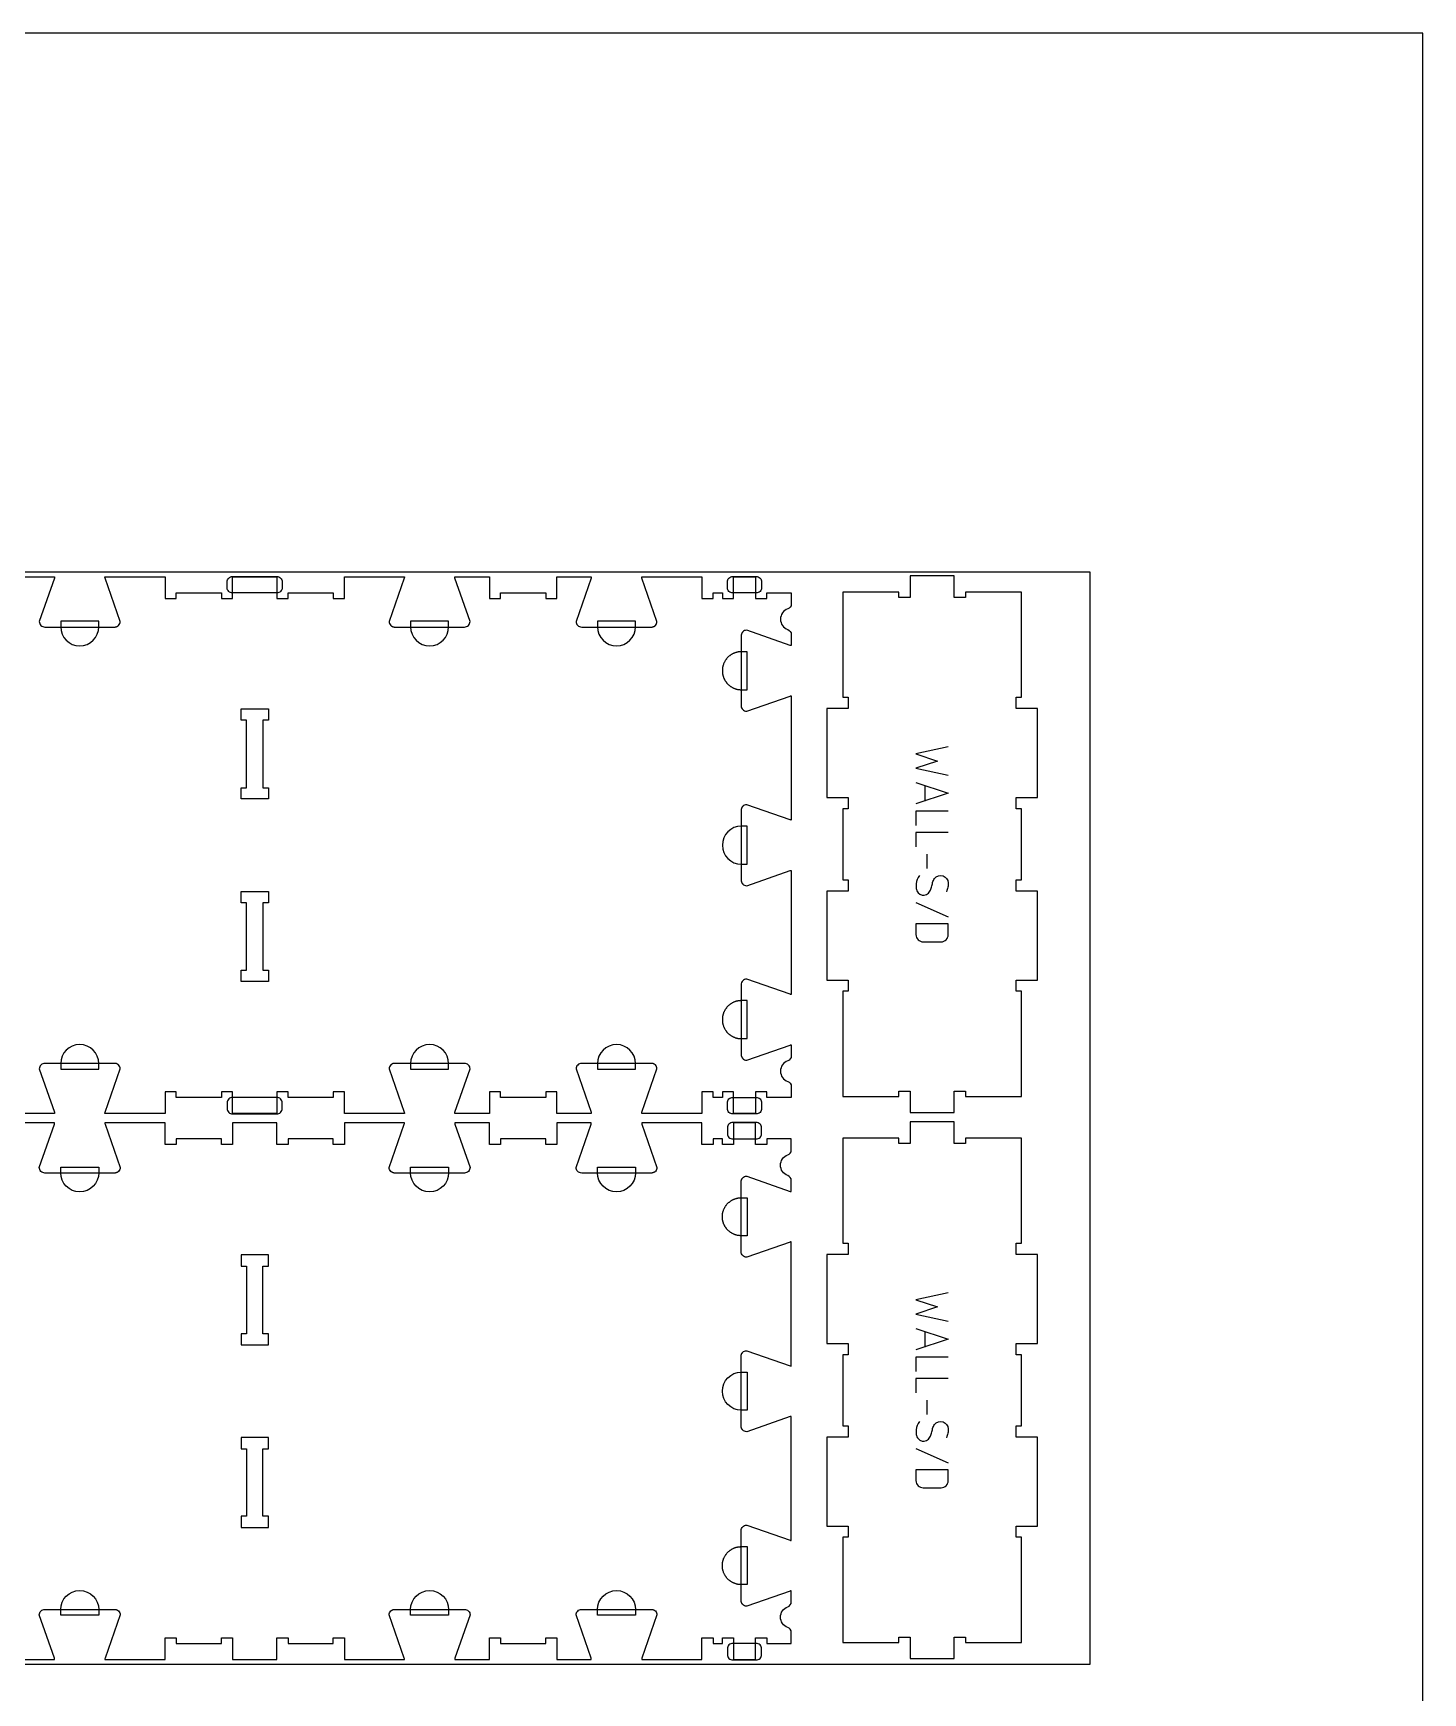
# Model space of a CAD drawing. Extents: x 0 to 4485, y 0 to 8771.
# Drawn here: x 1630 to 3183, y 3739 to 5593 of the extents above; entities that cross this region are included whole.
import ezdxf

# ---------------------------------------------------------------- set-up
doc = ezdxf.new("R2010")
doc.units = 0
for name, color, linetype in [('0_SHEET_SPRUCEPLY_2440X122', 1, 'CONTINUOUS'), ('1_ANYTOOL_1MMDEEP_LABELS_S', 2, 'CONTINUOUS'), ('3_ANYTOOL_CUTTHROUGH_INSID', 4, 'CONTINUOUS'), ('4_ANYTOOL_CUTTHROUGH_OUTSI', 5, 'CONTINUOUS'), ('5_ANYTOOL_HALF_MILL_9MM_IN', 3, 'CONTINUOUS'), ('DONOTCUT', 7, 'CONTINUOUS')]:
    doc.layers.add(name, color=color, linetype=linetype)

msp = doc.modelspace()

# ---------------------------------------------------------------- linework, layer by layer
at = {"layer": '0_SHEET_SPRUCEPLY_2440X122'}
msp.add_lwpolyline([(371.7, 4991.2), (371.7, 3771.2), (2811.7, 3771.2), (2811.7, 4991.2)], close=True, dxfattribs=at)
at = {"layer": '1_ANYTOOL_1MMDEEP_LABELS_S', "color": 2}
for points in [[(2652.9, 4796.3), (2616.9, 4788.3), (2640.9, 4780.3), (2616.9, 4772.3), (2652.9, 4764.3)], [(2616.9, 4756.3), (2652.9, 4744.3), (2616.9, 4732.3)], [(2626.9, 4752.9), (2626.9, 4735.6)], [(2652.9, 4724.3), (2616.9, 4724.3), (2616.9, 4708.3)], [(2652.9, 4700.3), (2616.9, 4700.3), (2616.9, 4684.3)], [(2628.9, 4676.3), (2628.9, 4660.3)], [(2616.9, 4622.3), (2652.9, 4606.3)], [(2652.9, 4186.3), (2616.9, 4178.3), (2640.9, 4170.3), (2616.9, 4162.3), (2652.9, 4154.3)], [(2616.9, 4146.3), (2652.9, 4134.3), (2616.9, 4122.3)], [(2626.9, 4142.9), (2626.9, 4125.6)], [(2652.9, 4114.3), (2616.9, 4114.3), (2616.9, 4098.3)], [(2652.9, 4090.3), (2616.9, 4090.3), (2616.9, 4074.3)], [(2628.9, 4066.3), (2628.9, 4050.3)], [(2616.9, 4012.3), (2652.9, 3996.3)]]:
    msp.add_lwpolyline(points, dxfattribs=at)
for points in [[(2620.9, 4652.3, 0.136555), (2617.1, 4643, 0.071716), (2617.2, 4637.9, 0.133522), (2619.3, 4633.2, 0.344001), (2628.7, 4631.2, 0.153745), (2632.4, 4634.7, 0.071568), (2634.2, 4639.4, -0.00912), (2635.5, 4644.5, -0.090615), (2637.7, 4649.1, -0.340346), (2647.1, 4651.9, -0.284273), (2652.9, 4644.2, -0.092596), (2652.5, 4639.2, -0.017533), (2650.9, 4634.3)], [(2620.9, 4042.3, 0.136555), (2617.1, 4033, 0.071716), (2617.2, 4027.9, 0.133522), (2619.3, 4023.2, 0.344001), (2628.7, 4021.2, 0.153745), (2632.4, 4024.7, 0.071568), (2634.2, 4029.4, -0.00912), (2635.5, 4034.5, -0.090615), (2637.7, 4039.1, -0.340346), (2647.1, 4041.9, -0.284273), (2652.9, 4034.2, -0.092596), (2652.5, 4029.2, -0.017533), (2650.9, 4024.3)]]:
    msp.add_lwpolyline(points, format="xyb", dxfattribs=at)
for points in [[(2652.9, 4586.3), (2652.9, 4598.3), (2616.9, 4598.3), (2616.9, 4586.3, 0.414214), (2624.9, 4578.3), (2644.9, 4578.3, 0.414214)], [(2652.9, 3976.3), (2652.9, 3988.3), (2616.9, 3988.3), (2616.9, 3976.3, 0.414214), (2624.9, 3968.3), (2644.9, 3968.3, 0.414214)]]:
    msp.add_lwpolyline(points, format="xyb", close=True, dxfattribs=at)
at = {"layer": '3_ANYTOOL_CUTTHROUGH_INSID'}
for points in [[(1862.7, 4838.5), (1893, 4838.5), (1893, 4826), (1887, 4826), (1887, 4750.5), (1893, 4750.5), (1893, 4738), (1862.5, 4738), (1862.5, 4750.5), (1868.5, 4750.5), (1868.5, 4826), (1862.5, 4826), (1862.5, 4838.5)], [(1892.7, 4534), (1862.5, 4534), (1862.5, 4546.5), (1868.5, 4546.5), (1868.5, 4622), (1862.5, 4622), (1862.5, 4634.5), (1893, 4634.5), (1893, 4622), (1887, 4622), (1887, 4546.5), (1893, 4546.5), (1893, 4534)], [(1892.7, 4228.5), (1862.5, 4228.5), (1862.5, 4216), (1868.5, 4216), (1868.5, 4140.5), (1862.5, 4140.5), (1862.5, 4128), (1893, 4128), (1893, 4140.5), (1887, 4140.5), (1887, 4216), (1893, 4216), (1893, 4228.5)], [(1862.7, 3924), (1893, 3924), (1893, 3936.5), (1887, 3936.5), (1887, 4012), (1893, 4012), (1893, 4024.5), (1862.5, 4024.5), (1862.5, 4012), (1868.5, 4012), (1868.5, 3936.5), (1862.5, 3936.5), (1862.5, 3924)]]:
    msp.add_lwpolyline(points, close=True, dxfattribs=at)
at = {"layer": '4_ANYTOOL_CUTTHROUGH_OUTSI'}
for points in [[(1615.5, 4986), (1654, 4986), (1654, 4986, -0.061485), (1653.8, 4984.6), (1636.9, 4936.3), (1636.9, 4936.2), (1636.9, 4936.2, 0.414214), (1643.2, 4930), (1721.2, 4930), (1721.3, 4930), (1721.5, 4930), (1721.6, 4930), (1721.8, 4930), (1721.9, 4930), (1722.1, 4930.1), (1722.2, 4930.1), (1722.4, 4930.1), (1722.5, 4930.1), (1722.7, 4930.2), (1722.8, 4930.2), (1723, 4930.3), (1723.1, 4930.3), (1723.3, 4930.4), (1723.4, 4930.4), (1723.5, 4930.5), (1723.7, 4930.5), (1723.8, 4930.6), (1724, 4930.7), (1724.1, 4930.7), (1724.2, 4930.8), (1724.4, 4930.9), (1724.5, 4931), (1724.6, 4931), (1724.8, 4931.1), (1724.9, 4931.2), (1725, 4931.3), (1725.1, 4931.4), (1725.2, 4931.5), (1725.4, 4931.6), (1725.5, 4931.7), (1725.6, 4931.8, 0.198912), (1727.4, 4936.2), (1727.4, 4936.3), (1727.4, 4936.3), (1710.5, 4984.6), (1710.5, 4984.6, -0.061485), (1710.3, 4986), (1727.7, 4986), (1777.5, 4986), (1777.5, 4962), (1790, 4962), (1790, 4968), (1840.5, 4968), (1840.5, 4962), (1853, 4962), (1853, 4986), (1902.5, 4986), (1902.5, 4962), (1915, 4962), (1915, 4968), (1965.5, 4968), (1965.5, 4962), (1978, 4962), (1978, 4986), (2045.1, 4986), (2045.1, 4986, -0.061485), (2044.9, 4984.6), (2028, 4936.3), (2028, 4936.3), (2028, 4936.2), (2028, 4936.2, 0.198912), (2029.8, 4931.8), (2029.9, 4931.7), (2030, 4931.6), (2030.2, 4931.5), (2030.3, 4931.4), (2030.4, 4931.3), (2030.5, 4931.2), (2030.6, 4931.1), (2030.8, 4931), (2030.9, 4931), (2031, 4930.9), (2031.2, 4930.8), (2031.3, 4930.7), (2031.4, 4930.7), (2031.6, 4930.6), (2031.7, 4930.5), (2031.9, 4930.5), (2032, 4930.4), (2032.1, 4930.4), (2032.3, 4930.3), (2032.4, 4930.3), (2032.6, 4930.2), (2032.7, 4930.2), (2032.9, 4930.1), (2033, 4930.1), (2033.2, 4930.1), (2033.3, 4930.1), (2033.5, 4930), (2033.6, 4930), (2033.8, 4930), (2033.9, 4930), (2034.1, 4930), (2034.2, 4930), (2112.2, 4930, 0.414214), (2118.5, 4936.2), (2118.5, 4936.3), (2101.6, 4984.6), (2101.6, 4984.6, -0.061485), (2101.4, 4986), (2140, 4986), (2140, 4962), (2152.5, 4962), (2152.5, 4968), (2203, 4968), (2203, 4962), (2215.5, 4962), (2215.5, 4986), (2254, 4986), (2254, 4986, -0.061485), (2253.8, 4984.6), (2236.9, 4936.3), (2236.9, 4936.2), (2236.9, 4936.2, 0.414214), (2243.2, 4930), (2321.2, 4930), (2321.3, 4930), (2321.5, 4930), (2321.6, 4930), (2321.8, 4930), (2321.9, 4930), (2322.1, 4930.1), (2322.2, 4930.1), (2322.4, 4930.1), (2322.5, 4930.1), (2322.7, 4930.2), (2322.8, 4930.2), (2323, 4930.3), (2323.1, 4930.3), (2323.3, 4930.4), (2323.4, 4930.4), (2323.5, 4930.5), (2323.7, 4930.5), (2323.8, 4930.6), (2324, 4930.7), (2324.1, 4930.7), (2324.2, 4930.8), (2324.4, 4930.9), (2324.5, 4931), (2324.6, 4931), (2324.8, 4931.1), (2324.9, 4931.2), (2325, 4931.3), (2325.1, 4931.4), (2325.2, 4931.5), (2325.4, 4931.6), (2325.5, 4931.7), (2325.6, 4931.8, 0.198912), (2327.4, 4936.2), (2327.4, 4936.3), (2327.4, 4936.3), (2310.5, 4984.6), (2310.5, 4984.6, -0.061485), (2310.3, 4986), (2327.7, 4986), (2377.5, 4986), (2377.5, 4962), (2390, 4962), (2390, 4968), (2400.5, 4968), (2400.5, 4962), (2413, 4962), (2413, 4986), (2437.5, 4986), (2437.5, 4962), (2450, 4962), (2450, 4968), (2477.5, 4968), (2477.5, 4955.6), (2477.5, 4955.6, -0.317837), (2473.6, 4950.2, 0.707107), (2473.6, 4927.1, -0.317837), (2477.5, 4921.6), (2477.5, 4909.2, -0.061485), (2476.1, 4909.5), (2427.8, 4926.4), (2427.7, 4926.4), (2427.7, 4926.4), (2427.7, 4926.4, 0.198912), (2423.3, 4924.6), (2423.2, 4924.5), (2423.1, 4924.3), (2423, 4924.2), (2422.9, 4924.1), (2422.8, 4924), (2422.7, 4923.9), (2422.6, 4923.7), (2422.5, 4923.6), (2422.4, 4923.5), (2422.3, 4923.4), (2422.3, 4923.2), (2422.2, 4923.1), (2422.1, 4923), (2422.1, 4922.8), (2422, 4922.7), (2421.9, 4922.5), (2421.9, 4922.4), (2421.8, 4922.2), (2421.8, 4922.1), (2421.7, 4921.9), (2421.7, 4921.8), (2421.6, 4921.6), (2421.6, 4921.5), (2421.6, 4921.3), (2421.5, 4921.2), (2421.5, 4921), (2421.5, 4920.9), (2421.5, 4920.7), (2421.5, 4920.6), (2421.5, 4920.4), (2421.5, 4920.3), (2421.5, 4920.1), (2421.5, 4842.1, 0.414214), (2427.7, 4835.9), (2427.7, 4835.9), (2427.8, 4835.9), (2476.1, 4852.8), (2476.1, 4852.8, -0.061485), (2477.5, 4853), (2477.5, 4714.3, -0.061485), (2476.1, 4714.6), (2427.8, 4731.5), (2427.7, 4731.5), (2427.7, 4731.5), (2427.7, 4731.5, 0.198912), (2423.3, 4729.7), (2423.2, 4729.6), (2423.1, 4729.4), (2423, 4729.3), (2422.9, 4729.2), (2422.8, 4729.1), (2422.7, 4729), (2422.6, 4728.8), (2422.5, 4728.7), (2422.4, 4728.6), (2422.3, 4728.5), (2422.3, 4728.3), (2422.2, 4728.2), (2422.1, 4728.1), (2422.1, 4727.9), (2422, 4727.8), (2421.9, 4727.6), (2421.9, 4727.5), (2421.8, 4727.3), (2421.8, 4727.2), (2421.7, 4727), (2421.7, 4726.9), (2421.6, 4726.7), (2421.6, 4726.6), (2421.6, 4726.4), (2421.5, 4726.3), (2421.5, 4726.1), (2421.5, 4726), (2421.5, 4725.8), (2421.5, 4725.7), (2421.5, 4725.5), (2421.5, 4725.4), (2421.5, 4725.2), (2421.5, 4647.2), (2421.5, 4647.1), (2421.5, 4646.9), (2421.5, 4646.8), (2421.5, 4646.6), (2421.5, 4646.5), (2421.5, 4646.3), (2421.5, 4646.2), (2421.6, 4646), (2421.6, 4645.9), (2421.6, 4645.7), (2421.7, 4645.6), (2421.7, 4645.4), (2421.8, 4645.3), (2421.8, 4645.1), (2421.9, 4645), (2421.9, 4644.8), (2422, 4644.7), (2422.1, 4644.6), (2422.1, 4644.4), (2422.2, 4644.3), (2422.3, 4644.2), (2422.3, 4644), (2422.4, 4643.9), (2422.5, 4643.8), (2422.6, 4643.6), (2422.7, 4643.5), (2422.8, 4643.4), (2422.9, 4643.3), (2423, 4643.2), (2423.1, 4643), (2423.2, 4642.9), (2423.3, 4642.8, 0.198912), (2427.7, 4641), (2427.7, 4641), (2476.1, 4657.9), (2476.1, 4657.9, -0.061485), (2477.5, 4658.1), (2477.5, 4519.4, -0.061485), (2476.1, 4519.7), (2427.8, 4536.6), (2427.7, 4536.6), (2427.7, 4536.6), (2427.7, 4536.6, 0.414214), (2421.5, 4530.3), (2421.5, 4452.3), (2421.5, 4452.2), (2421.5, 4452), (2421.5, 4451.9), (2421.5, 4451.7), (2421.5, 4451.6), (2421.5, 4451.4), (2421.5, 4451.3), (2421.6, 4451.1), (2421.6, 4451), (2421.6, 4450.8), (2421.7, 4450.7), (2421.7, 4450.5), (2421.8, 4450.4), (2421.8, 4450.2), (2421.9, 4450.1), (2421.9, 4449.9), (2422, 4449.8), (2422.1, 4449.7), (2422.1, 4449.5), (2422.2, 4449.4), (2422.3, 4449.3), (2422.3, 4449.1), (2422.4, 4449), (2422.5, 4448.9), (2422.6, 4448.7), (2422.7, 4448.6), (2422.8, 4448.5), (2422.9, 4448.4), (2423, 4448.3), (2423.1, 4448.1), (2423.2, 4448), (2423.3, 4447.9, 0.198912), (2427.7, 4446.1), (2427.7, 4446.1), (2427.8, 4446.1), (2476.1, 4463), (2476.1, 4463, -0.061485), (2477.5, 4463.2), (2477.5, 4450.8, -0.317837), (2473.6, 4445.4, 0.707107), (2473.6, 4422.3, -0.317837), (2477.5, 4416.9), (2477.5, 4404.5), (2450, 4404.5), (2450, 4410.5), (2437.5, 4410.5), (2437.5, 4386.5), (2413, 4386.5), (2413, 4410.5), (2400.5, 4410.5), (2400.5, 4404.5), (2390, 4404.5), (2390, 4410.5), (2377.5, 4410.5), (2377.5, 4386.5), (2310.3, 4386.5), (2310.3, 4386.5, -0.061485), (2310.5, 4387.9), (2327.4, 4436.2), (2327.4, 4436.2), (2327.4, 4436.2), (2327.4, 4436.2, 0.198912), (2325.6, 4440.7), (2325.5, 4440.8), (2325.4, 4440.9), (2325.2, 4441), (2325.1, 4441.1), (2325, 4441.2), (2324.9, 4441.3), (2324.8, 4441.3), (2324.6, 4441.4), (2324.5, 4441.5), (2324.4, 4441.6), (2324.2, 4441.7), (2324.1, 4441.7), (2324, 4441.8), (2323.8, 4441.9), (2323.7, 4442), (2323.5, 4442), (2323.4, 4442.1), (2323.3, 4442.1), (2323.1, 4442.2), (2323, 4442.2), (2322.8, 4442.3), (2322.7, 4442.3), (2322.5, 4442.3), (2322.4, 4442.4), (2322.2, 4442.4), (2322.1, 4442.4), (2321.9, 4442.4), (2321.8, 4442.5), (2321.6, 4442.5), (2321.5, 4442.5), (2321.3, 4442.5), (2321.2, 4442.5), (2243.2, 4442.5, 0.414214), (2236.9, 4436.2), (2236.9, 4436.2), (2236.9, 4436.2), (2253.8, 4387.9), (2253.8, 4387.9, -0.061485), (2254, 4386.5), (2215.5, 4386.5), (2215.5, 4410.5), (2203, 4410.5), (2203, 4404.5), (2152.5, 4404.5), (2152.5, 4410.5), (2140, 4410.5), (2140, 4386.5), (2101.4, 4386.5), (2101.4, 4386.5, -0.061485), (2101.6, 4387.9), (2118.5, 4436.2), (2118.5, 4436.2), (2118.5, 4436.2), (2118.5, 4436.2, 0.414214), (2112.2, 4442.5), (2034.2, 4442.5), (2034.1, 4442.5), (2033.9, 4442.5), (2033.8, 4442.5), (2033.6, 4442.5), (2033.5, 4442.4), (2033.3, 4442.4), (2033.2, 4442.4), (2033, 4442.4), (2032.9, 4442.3), (2032.7, 4442.3), (2032.6, 4442.3), (2032.4, 4442.2), (2032.3, 4442.2), (2032.1, 4442.1), (2032, 4442.1), (2031.9, 4442), (2031.7, 4442), (2031.6, 4441.9), (2031.4, 4441.8), (2031.3, 4441.7), (2031.2, 4441.7), (2031, 4441.6), (2030.9, 4441.5), (2030.8, 4441.4), (2030.6, 4441.3), (2030.5, 4441.3), (2030.4, 4441.2), (2030.3, 4441.1), (2030.2, 4441), (2030, 4440.9), (2029.9, 4440.8), (2029.8, 4440.7, 0.198912), (2028, 4436.2), (2028, 4436.2), (2044.9, 4387.9), (2044.9, 4387.9, -0.061485), (2045.1, 4386.5), (1978, 4386.5), (1978, 4410.5), (1965.5, 4410.5), (1965.5, 4404.5), (1915, 4404.5), (1915, 4410.5), (1902.5, 4410.5), (1902.5, 4386.5), (1853, 4386.5), (1853, 4410.5), (1840.5, 4410.5), (1840.5, 4404.5), (1790, 4404.5), (1790, 4410.5), (1777.5, 4410.5), (1777.5, 4386.5), (1710.3, 4386.5), (1710.3, 4386.5, -0.061485), (1710.5, 4387.9), (1727.4, 4436.2), (1727.4, 4436.2), (1727.4, 4436.2), (1727.4, 4436.2, 0.198912), (1725.6, 4440.7), (1725.5, 4440.8), (1725.4, 4440.9), (1725.2, 4441), (1725.1, 4441.1), (1725, 4441.2), (1724.9, 4441.3), (1724.8, 4441.3), (1724.6, 4441.4), (1724.5, 4441.5), (1724.4, 4441.6), (1724.2, 4441.7), (1724.1, 4441.7), (1724, 4441.8), (1723.8, 4441.9), (1723.7, 4442), (1723.5, 4442), (1723.4, 4442.1), (1723.3, 4442.1), (1723.1, 4442.2), (1723, 4442.2), (1722.8, 4442.3), (1722.7, 4442.3), (1722.5, 4442.3), (1722.4, 4442.4), (1722.2, 4442.4), (1722.1, 4442.4), (1721.9, 4442.4), (1721.8, 4442.5), (1721.6, 4442.5), (1721.5, 4442.5), (1721.3, 4442.5), (1721.2, 4442.5), (1643.2, 4442.5, 0.414214), (1636.9, 4436.2), (1636.9, 4436.2), (1636.9, 4436.2), (1653.8, 4387.9), (1653.8, 4387.9, -0.061485), (1654, 4386.5), (1615.5, 4386.5)], [(1615.5, 3776.5), (1654, 3776.5), (1654, 3776.5, 0.061485), (1653.8, 3777.9), (1636.9, 3826.2), (1636.9, 3826.2), (1636.9, 3826.2, -0.414214), (1643.2, 3832.5), (1721.2, 3832.5), (1721.3, 3832.5), (1721.5, 3832.5), (1721.6, 3832.5), (1721.8, 3832.5), (1721.9, 3832.4), (1722.1, 3832.4), (1722.2, 3832.4), (1722.4, 3832.4), (1722.5, 3832.3), (1722.7, 3832.3), (1722.8, 3832.3), (1723, 3832.2), (1723.1, 3832.2), (1723.3, 3832.1), (1723.4, 3832.1), (1723.5, 3832), (1723.7, 3832), (1723.8, 3831.9), (1724, 3831.8), (1724.1, 3831.7), (1724.2, 3831.7), (1724.4, 3831.6), (1724.5, 3831.5), (1724.6, 3831.4), (1724.8, 3831.3), (1724.9, 3831.3), (1725, 3831.2), (1725.1, 3831.1), (1725.2, 3831), (1725.4, 3830.9), (1725.5, 3830.8), (1725.6, 3830.7, -0.198912), (1727.4, 3826.2), (1727.4, 3826.2), (1727.4, 3826.2), (1710.5, 3777.9), (1710.5, 3777.9, 0.061485), (1710.3, 3776.5), (1727.7, 3776.5), (1777.5, 3776.5), (1777.5, 3800.5), (1790, 3800.5), (1790, 3794.5), (1840.5, 3794.5), (1840.5, 3800.5), (1853, 3800.5), (1853, 3776.5), (1902.5, 3776.5), (1902.5, 3800.5), (1915, 3800.5), (1915, 3794.5), (1965.5, 3794.5), (1965.5, 3800.5), (1978, 3800.5), (1978, 3776.5), (2045.1, 3776.5), (2045.1, 3776.5, 0.061485), (2044.9, 3777.9), (2028, 3826.2), (2028, 3826.2), (2028, 3826.2), (2028, 3826.2, -0.198912), (2029.8, 3830.7), (2029.9, 3830.8), (2030, 3830.9), (2030.2, 3831), (2030.3, 3831.1), (2030.4, 3831.2), (2030.5, 3831.3), (2030.6, 3831.3), (2030.8, 3831.4), (2030.9, 3831.5), (2031, 3831.6), (2031.2, 3831.7), (2031.3, 3831.7), (2031.4, 3831.8), (2031.6, 3831.9), (2031.7, 3832), (2031.9, 3832), (2032, 3832.1), (2032.1, 3832.1), (2032.3, 3832.2), (2032.4, 3832.2), (2032.6, 3832.3), (2032.7, 3832.3), (2032.9, 3832.3), (2033, 3832.4), (2033.2, 3832.4), (2033.3, 3832.4), (2033.5, 3832.4), (2033.6, 3832.5), (2033.8, 3832.5), (2033.9, 3832.5), (2034.1, 3832.5), (2034.2, 3832.5), (2112.2, 3832.5, -0.414214), (2118.5, 3826.2), (2118.5, 3826.2), (2101.6, 3777.9), (2101.6, 3777.9, 0.061485), (2101.4, 3776.5), (2140, 3776.5), (2140, 3800.5), (2152.5, 3800.5), (2152.5, 3794.5), (2203, 3794.5), (2203, 3800.5), (2215.5, 3800.5), (2215.5, 3776.5), (2254, 3776.5), (2254, 3776.5, 0.061485), (2253.8, 3777.9), (2236.9, 3826.2), (2236.9, 3826.2), (2236.9, 3826.2, -0.414214), (2243.2, 3832.5), (2321.2, 3832.5), (2321.3, 3832.5), (2321.5, 3832.5), (2321.6, 3832.5), (2321.8, 3832.5), (2321.9, 3832.4), (2322.1, 3832.4), (2322.2, 3832.4), (2322.4, 3832.4), (2322.5, 3832.3), (2322.7, 3832.3), (2322.8, 3832.3), (2323, 3832.2), (2323.1, 3832.2), (2323.3, 3832.1), (2323.4, 3832.1), (2323.5, 3832), (2323.7, 3832), (2323.8, 3831.9), (2324, 3831.8), (2324.1, 3831.7), (2324.2, 3831.7), (2324.4, 3831.6), (2324.5, 3831.5), (2324.6, 3831.4), (2324.8, 3831.3), (2324.9, 3831.3), (2325, 3831.2), (2325.1, 3831.1), (2325.2, 3831), (2325.4, 3830.9), (2325.5, 3830.8), (2325.6, 3830.7, -0.198912), (2327.4, 3826.2), (2327.4, 3826.2), (2327.4, 3826.2), (2310.5, 3777.9), (2310.5, 3777.9, 0.061485), (2310.3, 3776.5), (2327.7, 3776.5), (2377.5, 3776.5), (2377.5, 3800.5), (2390, 3800.5), (2390, 3794.5), (2400.5, 3794.5), (2400.5, 3800.5), (2413, 3800.5), (2413, 3776.5), (2437.5, 3776.5), (2437.5, 3800.5), (2450, 3800.5), (2450, 3794.5), (2477.5, 3794.5), (2477.5, 3806.9), (2477.5, 3806.9, 0.317837), (2473.6, 3812.3, -0.707107), (2473.6, 3835.4, 0.317837), (2477.5, 3840.8), (2477.5, 3853.2, 0.061485), (2476.1, 3853), (2427.8, 3836.1), (2427.7, 3836.1), (2427.7, 3836.1), (2427.7, 3836.1, -0.198912), (2423.3, 3837.9), (2423.2, 3838), (2423.1, 3838.1), (2423, 3838.3), (2422.9, 3838.4), (2422.8, 3838.5), (2422.7, 3838.6), (2422.6, 3838.7), (2422.5, 3838.9), (2422.4, 3839), (2422.3, 3839.1), (2422.3, 3839.3), (2422.2, 3839.4), (2422.1, 3839.5), (2422.1, 3839.7), (2422, 3839.8), (2421.9, 3839.9), (2421.9, 3840.1), (2421.8, 3840.2), (2421.8, 3840.4), (2421.7, 3840.5), (2421.7, 3840.7), (2421.6, 3840.8), (2421.6, 3841), (2421.6, 3841.1), (2421.5, 3841.3), (2421.5, 3841.4), (2421.5, 3841.6), (2421.5, 3841.7), (2421.5, 3841.9), (2421.5, 3842), (2421.5, 3842.2), (2421.5, 3842.3), (2421.5, 3920.3, -0.414214), (2427.7, 3926.6), (2427.7, 3926.6), (2427.8, 3926.6), (2476.1, 3909.7), (2476.1, 3909.7, 0.061485), (2477.5, 3909.4), (2477.5, 4048.1, 0.061485), (2476.1, 4047.9), (2427.8, 4031), (2427.7, 4031), (2427.7, 4031), (2427.7, 4031, -0.198912), (2423.3, 4032.8), (2423.2, 4032.9), (2423.1, 4033), (2423, 4033.2), (2422.9, 4033.3), (2422.8, 4033.4), (2422.7, 4033.5), (2422.6, 4033.6), (2422.5, 4033.8), (2422.4, 4033.9), (2422.3, 4034), (2422.3, 4034.2), (2422.2, 4034.3), (2422.1, 4034.4), (2422.1, 4034.6), (2422, 4034.7), (2421.9, 4034.8), (2421.9, 4035), (2421.8, 4035.1), (2421.8, 4035.3), (2421.7, 4035.4), (2421.7, 4035.6), (2421.6, 4035.7), (2421.6, 4035.9), (2421.6, 4036), (2421.5, 4036.2), (2421.5, 4036.3), (2421.5, 4036.5), (2421.5, 4036.6), (2421.5, 4036.8), (2421.5, 4036.9), (2421.5, 4037.1), (2421.5, 4037.2), (2421.5, 4115.2), (2421.5, 4115.4), (2421.5, 4115.5), (2421.5, 4115.7), (2421.5, 4115.8), (2421.5, 4116), (2421.5, 4116.1), (2421.5, 4116.3), (2421.6, 4116.4), (2421.6, 4116.6), (2421.6, 4116.7), (2421.7, 4116.9), (2421.7, 4117), (2421.8, 4117.2), (2421.8, 4117.3), (2421.9, 4117.5), (2421.9, 4117.6), (2422, 4117.8), (2422.1, 4117.9), (2422.1, 4118.1), (2422.2, 4118.2), (2422.3, 4118.3), (2422.3, 4118.5), (2422.4, 4118.6), (2422.5, 4118.7), (2422.6, 4118.8), (2422.7, 4119), (2422.8, 4119.1), (2422.9, 4119.2), (2423, 4119.3), (2423.1, 4119.4), (2423.2, 4119.6), (2423.3, 4119.7, -0.198912), (2427.7, 4121.5), (2427.7, 4121.5), (2476.1, 4104.6), (2476.1, 4104.6, 0.061485), (2477.5, 4104.3), (2477.5, 4243, 0.061485), (2476.1, 4242.8), (2427.8, 4225.9), (2427.7, 4225.9), (2427.7, 4225.9), (2427.7, 4225.9, -0.414214), (2421.5, 4232.1), (2421.5, 4310.1), (2421.5, 4310.3), (2421.5, 4310.4), (2421.5, 4310.6), (2421.5, 4310.7), (2421.5, 4310.9), (2421.5, 4311), (2421.5, 4311.2), (2421.6, 4311.3), (2421.6, 4311.5), (2421.6, 4311.6), (2421.7, 4311.8), (2421.7, 4311.9), (2421.8, 4312.1), (2421.8, 4312.2), (2421.9, 4312.4), (2421.9, 4312.5), (2422, 4312.7), (2422.1, 4312.8), (2422.1, 4313), (2422.2, 4313.1), (2422.3, 4313.2), (2422.3, 4313.4), (2422.4, 4313.5), (2422.5, 4313.6), (2422.6, 4313.7), (2422.7, 4313.9), (2422.8, 4314), (2422.9, 4314.1), (2423, 4314.2), (2423.1, 4314.3), (2423.2, 4314.5), (2423.3, 4314.6, -0.198912), (2427.7, 4316.4), (2427.7, 4316.4), (2427.8, 4316.4), (2476.1, 4299.5), (2476.1, 4299.5, 0.061485), (2477.5, 4299.2), (2477.5, 4311.6, 0.317837), (2473.6, 4317.1, -0.707107), (2473.6, 4340.2, 0.317837), (2477.5, 4345.6), (2477.5, 4358), (2450, 4358), (2450, 4352), (2437.5, 4352), (2437.5, 4376), (2413, 4376), (2413, 4352), (2400.5, 4352), (2400.5, 4358), (2390, 4358), (2390, 4352), (2377.5, 4352), (2377.5, 4376), (2310.3, 4376), (2310.3, 4376, 0.061485), (2310.5, 4374.6), (2327.4, 4326.3), (2327.4, 4326.3), (2327.4, 4326.2), (2327.4, 4326.2, -0.198912), (2325.6, 4321.8), (2325.5, 4321.7), (2325.4, 4321.6), (2325.2, 4321.5), (2325.1, 4321.4), (2325, 4321.3), (2324.9, 4321.2), (2324.8, 4321.1), (2324.6, 4321), (2324.5, 4321), (2324.4, 4320.9), (2324.2, 4320.8), (2324.1, 4320.7), (2324, 4320.7), (2323.8, 4320.6), (2323.7, 4320.5), (2323.5, 4320.5), (2323.4, 4320.4), (2323.3, 4320.4), (2323.1, 4320.3), (2323, 4320.3), (2322.8, 4320.2), (2322.7, 4320.2), (2322.5, 4320.1), (2322.4, 4320.1), (2322.2, 4320.1), (2322.1, 4320.1), (2321.9, 4320), (2321.8, 4320), (2321.6, 4320), (2321.5, 4320), (2321.3, 4320), (2321.2, 4320), (2243.2, 4320, -0.414214), (2236.9, 4326.2), (2236.9, 4326.3), (2236.9, 4326.3), (2253.8, 4374.6), (2253.8, 4374.6, 0.061485), (2254, 4376), (2215.5, 4376), (2215.5, 4352), (2203, 4352), (2203, 4358), (2152.5, 4358), (2152.5, 4352), (2140, 4352), (2140, 4376), (2101.4, 4376), (2101.4, 4376, 0.061485), (2101.6, 4374.6), (2118.5, 4326.3), (2118.5, 4326.3), (2118.5, 4326.2), (2118.5, 4326.2, -0.414214), (2112.2, 4320), (2034.2, 4320), (2034.1, 4320), (2033.9, 4320), (2033.8, 4320), (2033.6, 4320), (2033.5, 4320), (2033.3, 4320.1), (2033.2, 4320.1), (2033, 4320.1), (2032.9, 4320.1), (2032.7, 4320.2), (2032.6, 4320.2), (2032.4, 4320.3), (2032.3, 4320.3), (2032.1, 4320.4), (2032, 4320.4), (2031.9, 4320.5), (2031.7, 4320.5), (2031.6, 4320.6), (2031.4, 4320.7), (2031.3, 4320.7), (2031.2, 4320.8), (2031, 4320.9), (2030.9, 4321), (2030.8, 4321), (2030.6, 4321.1), (2030.5, 4321.2), (2030.4, 4321.3), (2030.3, 4321.4), (2030.2, 4321.5), (2030, 4321.6), (2029.9, 4321.7), (2029.8, 4321.8, -0.198912), (2028, 4326.2), (2028, 4326.3), (2044.9, 4374.6), (2044.9, 4374.6, 0.061485), (2045.1, 4376), (1978, 4376), (1978, 4352), (1965.5, 4352), (1965.5, 4358), (1915, 4358), (1915, 4352), (1902.5, 4352), (1902.5, 4376), (1853, 4376), (1853, 4352), (1840.5, 4352), (1840.5, 4358), (1790, 4358), (1790, 4352), (1777.5, 4352), (1777.5, 4376), (1710.3, 4376), (1710.3, 4376, 0.061485), (1710.5, 4374.6), (1727.4, 4326.3), (1727.4, 4326.3), (1727.4, 4326.2), (1727.4, 4326.2, -0.198912), (1725.6, 4321.8), (1725.5, 4321.7), (1725.4, 4321.6), (1725.2, 4321.5), (1725.1, 4321.4), (1725, 4321.3), (1724.9, 4321.2), (1724.8, 4321.1), (1724.6, 4321), (1724.5, 4321), (1724.4, 4320.9), (1724.2, 4320.8), (1724.1, 4320.7), (1724, 4320.7), (1723.8, 4320.6), (1723.7, 4320.5), (1723.5, 4320.5), (1723.4, 4320.4), (1723.3, 4320.4), (1723.1, 4320.3), (1723, 4320.3), (1722.8, 4320.2), (1722.7, 4320.2), (1722.5, 4320.1), (1722.4, 4320.1), (1722.2, 4320.1), (1722.1, 4320.1), (1721.9, 4320), (1721.8, 4320), (1721.6, 4320), (1721.5, 4320), (1721.3, 4320), (1721.2, 4320), (1643.2, 4320, -0.414214), (1636.9, 4326.2), (1636.9, 4326.3), (1636.9, 4326.3), (1653.8, 4374.6), (1653.8, 4374.6, 0.061485), (1654, 4376), (1615.5, 4376)]]:
    msp.add_lwpolyline(points, format="xyb", dxfattribs=at)
for points in [[(2752.7, 4535.5), (2752.7, 4635), (2728.7, 4635), (2728.7, 4647.5), (2734.7, 4647.5), (2734.7, 4727), (2728.7, 4727), (2728.7, 4739.5), (2752.7, 4739.5), (2752.7, 4839), (2728.7, 4839), (2728.7, 4851.5), (2734.7, 4851.5), (2734.7, 4969), (2672.2, 4969), (2672.2, 4963), (2659.7, 4963), (2659.7, 4987), (2610.2, 4987), (2610.2, 4963), (2597.7, 4963), (2597.7, 4969), (2535.2, 4969), (2535.2, 4851.5), (2541.2, 4851.5), (2541.2, 4839), (2517.2, 4839), (2517.2, 4739.5), (2541.2, 4739.5), (2541.2, 4727), (2535.2, 4727), (2535.2, 4647.5), (2541.2, 4647.5), (2541.2, 4635), (2517.2, 4635), (2517.2, 4535.5), (2541.2, 4535.5), (2541.2, 4523), (2535.2, 4523), (2535.2, 4405.5), (2597.7, 4405.5), (2597.7, 4411.5), (2610.2, 4411.5), (2610.2, 4387.5), (2659.7, 4387.5), (2659.7, 4411.5), (2672.2, 4411.5), (2672.2, 4405.5), (2734.7, 4405.5), (2734.7, 4523), (2728.7, 4523), (2728.7, 4535.5)], [(2752.7, 3925.5), (2752.7, 4025), (2728.7, 4025), (2728.7, 4037.5), (2734.7, 4037.5), (2734.7, 4117), (2728.7, 4117), (2728.7, 4129.5), (2752.7, 4129.5), (2752.7, 4229), (2728.7, 4229), (2728.7, 4241.5), (2734.7, 4241.5), (2734.7, 4359), (2672.2, 4359), (2672.2, 4353), (2659.7, 4353), (2659.7, 4377), (2610.2, 4377), (2610.2, 4353), (2597.7, 4353), (2597.7, 4359), (2535.2, 4359), (2535.2, 4241.5), (2541.2, 4241.5), (2541.2, 4229), (2517.2, 4229), (2517.2, 4129.5), (2541.2, 4129.5), (2541.2, 4117), (2535.2, 4117), (2535.2, 4037.5), (2541.2, 4037.5), (2541.2, 4025), (2517.2, 4025), (2517.2, 3925.5), (2541.2, 3925.5), (2541.2, 3913), (2535.2, 3913), (2535.2, 3795.5), (2597.7, 3795.5), (2597.7, 3801.5), (2610.2, 3801.5), (2610.2, 3777.5), (2659.7, 3777.5), (2659.7, 3801.5), (2672.2, 3801.5), (2672.2, 3795.5), (2734.7, 3795.5), (2734.7, 3913), (2728.7, 3913), (2728.7, 3925.5)]]:
    msp.add_lwpolyline(points, close=True, dxfattribs=at)
at = {"layer": '5_ANYTOOL_HALF_MILL_9MM_IN'}
for points in [[(1853, 4968, -0.414214), (1847, 4974), (1847, 4980.5, -0.414214), (1853, 4986.5), (1902.5, 4986.5, -0.414214), (1908.5, 4980.5), (1908.5, 4974, -0.414214), (1902.5, 4968)], [(2412.1, 4968, -0.414214), (2406.1, 4974), (2406.1, 4980.5, -0.414214), (2412.1, 4986.5), (2438.3, 4986.5, -0.414214), (2444.3, 4980.5), (2444.3, 4974, -0.414214), (2438.3, 4968)], [(1660.9, 4930.2, 1), (1703.4, 4930.2), (1703.4, 4930.5), (1703.4, 4936.5), (1660.9, 4936.5), (1660.9, 4930.5), (1660.9, 4930.2)], [(2052, 4930.2, 1), (2094.5, 4930.2), (2094.5, 4930.5), (2094.5, 4936.5), (2052, 4936.5), (2052, 4930.5), (2052, 4930.2)], [(2260.9, 4930.2, 1), (2303.4, 4930.2), (2303.4, 4930.5), (2303.4, 4936.5), (2260.9, 4936.5), (2260.9, 4930.5), (2260.9, 4930.2)], [(2421.7, 4707.5, 1), (2421.7, 4665), (2422, 4665), (2428, 4665), (2428, 4707.5), (2422, 4707.5), (2421.7, 4707.5)], [(1703.4, 4442.2, 1), (1660.9, 4442.2), (1660.9, 4442), (1660.9, 4436), (1703.4, 4436), (1703.4, 4442), (1703.4, 4442.2)], [(2094.5, 4442.2, 1), (2052, 4442.2), (2052, 4442), (2052, 4436), (2094.5, 4436), (2094.5, 4442), (2094.5, 4442.2)], [(2303.4, 4442.2, 1), (2260.9, 4442.2), (2260.9, 4442), (2260.9, 4436), (2303.4, 4436), (2303.4, 4442), (2303.4, 4442.2)], [(1853, 4404.5, 0.414214), (1847, 4398.5), (1847, 4392, 0.414214), (1853, 4386), (1902.5, 4386, 0.414214), (1908.5, 4392), (1908.5, 4398.5, 0.414214), (1902.5, 4404.5)], [(2412.1, 4386, -0.414214), (2406.1, 4392), (2406.1, 4398.5, -0.414214), (2412.1, 4404.5), (2438.3, 4404.5, -0.414214), (2444.3, 4398.5), (2444.3, 4392, -0.414214), (2438.3, 4386)], [(2412.1, 4376.5, 0.414214), (2406.1, 4370.5), (2406.1, 4364, 0.414214), (2412.1, 4358), (2438.3, 4358, 0.414214), (2444.3, 4364), (2444.3, 4370.5, 0.414214), (2438.3, 4376.5)], [(1703.4, 4320.2, -1), (1660.9, 4320.2), (1660.9, 4320.5), (1660.9, 4326.5), (1703.4, 4326.5), (1703.4, 4320.5), (1703.4, 4320.2)], [(2094.5, 4320.2, -1), (2052, 4320.2), (2052, 4320.5), (2052, 4326.5), (2094.5, 4326.5), (2094.5, 4320.5), (2094.5, 4320.2)], [(2303.4, 4320.2, -1), (2260.9, 4320.2), (2260.9, 4320.5), (2260.9, 4326.5), (2303.4, 4326.5), (2303.4, 4320.5), (2303.4, 4320.2)], [(2421.7, 4055, -1), (2421.7, 4097.5), (2422, 4097.5), (2428, 4097.5), (2428, 4055), (2422, 4055), (2421.7, 4055)], [(1660.9, 3832.2, -1), (1703.4, 3832.2), (1703.4, 3832), (1703.4, 3826), (1660.9, 3826), (1660.9, 3832), (1660.9, 3832.2)], [(2052, 3832.2, -1), (2094.5, 3832.2), (2094.5, 3832), (2094.5, 3826), (2052, 3826), (2052, 3832), (2052, 3832.2)], [(2260.9, 3832.2, -1), (2303.4, 3832.2), (2303.4, 3832), (2303.4, 3826), (2260.9, 3826), (2260.9, 3832), (2260.9, 3832.2)], [(2412.1, 3794.5, 0.414214), (2406.1, 3788.5), (2406.1, 3782, 0.414214), (2412.1, 3776), (2438.3, 3776, 0.414214), (2444.3, 3782), (2444.3, 3788.5, 0.414214), (2438.3, 3794.5)]]:
    msp.add_lwpolyline(points, format="xyb", close=True, dxfattribs=at)
for points in [[(2421.7, 4902.4), (2421.2, 4902.4), (2420.8, 4902.4), (2420.3, 4902.3), (2419.8, 4902.3), (2419.3, 4902.3), (2418.8, 4902.2), (2418.3, 4902.1), (2417.8, 4902), (2417.3, 4901.9), (2416.8, 4901.8), (2416.4, 4901.7), (2415.9, 4901.6), (2415.4, 4901.4), (2414.9, 4901.3), (2414.4, 4901.1), (2413.9, 4900.9), (2413.4, 4900.7), (2412.9, 4900.5), (2412.4, 4900.3), (2411.9, 4900), (2411.5, 4899.8), (2411, 4899.5), (2410.5, 4899.2), (2410.1, 4898.9), (2409.6, 4898.6), (2409.2, 4898.3), (2408.7, 4898), (2408.3, 4897.6), (2407.9, 4897.3), (2407.5, 4896.9), (2407.1, 4896.5), (2406.7, 4896.2), (2406.3, 4895.8), (2405.9, 4895.4), (2405.6, 4895), (2405.2, 4894.5), (2404.9, 4894.1), (2404.5, 4893.7), (2404.2, 4893.2), (2403.9, 4892.8), (2403.6, 4892.3), (2403.3, 4891.8), (2403.1, 4891.4), (2402.8, 4890.9), (2402.6, 4890.4), (2402.4, 4889.9), (2402.1, 4889.5), (2401.9, 4889), (2401.8, 4888.5), (2401.6, 4888), (2401.4, 4887.5), (2401.3, 4887), (2401.1, 4886.5), (2401, 4886), (2400.9, 4885.5), (2400.8, 4885), (2400.7, 4884.5), (2400.6, 4884), (2400.6, 4883.5), (2400.5, 4883), (2400.5, 4882.6), (2400.5, 4882.1), (2400.5, 4881.6), (2400.5, 4881.1), (2400.5, 4880.7), (2400.5, 4880.2), (2400.5, 4879.7), (2400.5, 4879.2), (2400.6, 4878.7), (2400.6, 4878.3), (2400.7, 4877.8), (2400.8, 4877.3), (2400.9, 4876.8), (2401, 4876.3), (2401.1, 4875.8), (2401.3, 4875.3), (2401.4, 4874.8), (2401.6, 4874.3), (2401.8, 4873.8), (2401.9, 4873.3), (2402.1, 4872.8), (2402.4, 4872.3), (2402.6, 4871.9), (2402.8, 4871.4), (2403.1, 4870.9), (2403.3, 4870.4), (2403.6, 4870), (2403.9, 4869.5), (2404.2, 4869.1), (2404.5, 4868.6), (2404.9, 4868.2), (2405.2, 4867.7), (2405.6, 4867.3), (2405.9, 4866.9), (2406.3, 4866.5), (2406.7, 4866.1), (2407.1, 4865.7), (2407.5, 4865.4), (2407.9, 4865), (2408.3, 4864.6), (2408.7, 4864.3), (2409.2, 4864), (2409.6, 4863.7), (2410.1, 4863.4), (2410.5, 4863.1), (2411, 4862.8), (2411.5, 4862.5), (2411.9, 4862.3), (2412.4, 4862), (2412.9, 4861.8), (2413.4, 4861.6), (2413.9, 4861.4), (2414.4, 4861.2), (2414.9, 4861), (2415.4, 4860.9), (2415.9, 4860.7), (2416.4, 4860.6), (2416.8, 4860.5), (2417.3, 4860.3), (2417.8, 4860.2), (2418.3, 4860.2), (2418.8, 4860.1), (2419.3, 4860), (2419.8, 4860), (2420.3, 4859.9), (2420.8, 4859.9), (2421.2, 4859.9), (2421.7, 4859.9), (2422, 4859.9), (2428, 4859.9), (2428, 4902.4), (2422, 4902.4), (2421.7, 4902.4)], [(2421.7, 4512.6), (2421.2, 4512.6), (2420.8, 4512.6), (2420.3, 4512.5), (2419.8, 4512.5), (2419.3, 4512.5), (2418.8, 4512.4), (2418.3, 4512.3), (2417.8, 4512.2), (2417.3, 4512.1), (2416.8, 4512), (2416.4, 4511.9), (2415.9, 4511.8), (2415.4, 4511.6), (2414.9, 4511.5), (2414.4, 4511.3), (2413.9, 4511.1), (2413.4, 4510.9), (2412.9, 4510.7), (2412.4, 4510.5), (2411.9, 4510.2), (2411.5, 4510), (2411, 4509.7), (2410.5, 4509.4), (2410.1, 4509.1), (2409.6, 4508.8), (2409.2, 4508.5), (2408.7, 4508.2), (2408.3, 4507.8), (2407.9, 4507.5), (2407.5, 4507.1), (2407.1, 4506.7), (2406.7, 4506.4), (2406.3, 4506), (2405.9, 4505.6), (2405.6, 4505.2), (2405.2, 4504.7), (2404.9, 4504.3), (2404.5, 4503.9), (2404.2, 4503.4), (2403.9, 4503), (2403.6, 4502.5), (2403.3, 4502), (2403.1, 4501.6), (2402.8, 4501.1), (2402.6, 4500.6), (2402.4, 4500.1), (2402.1, 4499.7), (2401.9, 4499.2), (2401.8, 4498.7), (2401.6, 4498.2), (2401.4, 4497.7), (2401.3, 4497.2), (2401.1, 4496.7), (2401, 4496.2), (2400.9, 4495.7), (2400.8, 4495.2), (2400.7, 4494.7), (2400.6, 4494.2), (2400.6, 4493.7), (2400.5, 4493.2), (2400.5, 4492.8), (2400.5, 4492.3), (2400.5, 4491.8), (2400.5, 4491.3), (2400.5, 4490.9), (2400.5, 4490.4), (2400.5, 4489.9), (2400.5, 4489.4), (2400.6, 4488.9), (2400.6, 4488.5), (2400.7, 4488), (2400.8, 4487.5), (2400.9, 4487), (2401, 4486.5), (2401.1, 4486), (2401.3, 4485.5), (2401.4, 4485), (2401.6, 4484.5), (2401.8, 4484), (2401.9, 4483.5), (2402.1, 4483), (2402.4, 4482.5), (2402.6, 4482.1), (2402.8, 4481.6), (2403.1, 4481.1), (2403.3, 4480.6), (2403.6, 4480.2), (2403.9, 4479.7), (2404.2, 4479.3), (2404.5, 4478.8), (2404.9, 4478.4), (2405.2, 4477.9), (2405.6, 4477.5), (2405.9, 4477.1), (2406.3, 4476.7), (2406.7, 4476.3), (2407.1, 4475.9), (2407.5, 4475.6), (2407.9, 4475.2), (2408.3, 4474.8), (2408.7, 4474.5), (2409.2, 4474.2), (2409.6, 4473.9), (2410.1, 4473.6), (2410.5, 4473.3), (2411, 4473), (2411.5, 4472.7), (2411.9, 4472.5), (2412.4, 4472.2), (2412.9, 4472), (2413.4, 4471.8), (2413.9, 4471.6), (2414.4, 4471.4), (2414.9, 4471.2), (2415.4, 4471.1), (2415.9, 4470.9), (2416.4, 4470.8), (2416.8, 4470.7), (2417.3, 4470.5), (2417.8, 4470.4), (2418.3, 4470.4), (2418.8, 4470.3), (2419.3, 4470.2), (2419.8, 4470.2), (2420.3, 4470.1), (2420.8, 4470.1), (2421.2, 4470.1), (2421.7, 4470.1), (2422, 4470.1), (2428, 4470.1), (2428, 4512.6), (2422, 4512.6), (2421.7, 4512.6)], [(2421.7, 4249.9), (2421.2, 4249.9), (2420.8, 4249.9), (2420.3, 4249.9), (2419.8, 4250), (2419.3, 4250), (2418.8, 4250.1), (2418.3, 4250.2), (2417.8, 4250.2), (2417.3, 4250.3), (2416.8, 4250.5), (2416.4, 4250.6), (2415.9, 4250.7), (2415.4, 4250.9), (2414.9, 4251), (2414.4, 4251.2), (2413.9, 4251.4), (2413.4, 4251.6), (2412.9, 4251.8), (2412.4, 4252), (2411.9, 4252.3), (2411.5, 4252.5), (2411, 4252.8), (2410.5, 4253.1), (2410.1, 4253.4), (2409.6, 4253.7), (2409.2, 4254), (2408.7, 4254.3), (2408.3, 4254.6), (2407.9, 4255), (2407.5, 4255.4), (2407.1, 4255.7), (2406.7, 4256.1), (2406.3, 4256.5), (2405.9, 4256.9), (2405.6, 4257.3), (2405.2, 4257.7), (2404.9, 4258.2), (2404.5, 4258.6), (2404.2, 4259.1), (2403.9, 4259.5), (2403.6, 4260), (2403.3, 4260.4), (2403.1, 4260.9), (2402.8, 4261.4), (2402.6, 4261.9), (2402.4, 4262.3), (2402.1, 4262.8), (2401.9, 4263.3), (2401.8, 4263.8), (2401.6, 4264.3), (2401.4, 4264.8), (2401.3, 4265.3), (2401.1, 4265.8), (2401, 4266.3), (2400.9, 4266.8), (2400.8, 4267.3), (2400.7, 4267.8), (2400.6, 4268.3), (2400.6, 4268.7), (2400.5, 4269.2), (2400.5, 4269.7), (2400.5, 4270.2), (2400.5, 4270.7), (2400.5, 4271.1), (2400.5, 4271.6), (2400.5, 4272.1), (2400.5, 4272.6), (2400.5, 4273), (2400.6, 4273.5), (2400.6, 4274), (2400.7, 4274.5), (2400.8, 4275), (2400.9, 4275.5), (2401, 4276), (2401.1, 4276.5), (2401.3, 4277), (2401.4, 4277.5), (2401.6, 4278), (2401.8, 4278.5), (2401.9, 4279), (2402.1, 4279.5), (2402.4, 4279.9), (2402.6, 4280.4), (2402.8, 4280.9), (2403.1, 4281.4), (2403.3, 4281.8), (2403.6, 4282.3), (2403.9, 4282.8), (2404.2, 4283.2), (2404.5, 4283.7), (2404.9, 4284.1), (2405.2, 4284.5), (2405.6, 4285), (2405.9, 4285.4), (2406.3, 4285.8), (2406.7, 4286.2), (2407.1, 4286.5), (2407.5, 4286.9), (2407.9, 4287.3), (2408.3, 4287.6), (2408.7, 4288), (2409.2, 4288.3), (2409.6, 4288.6), (2410.1, 4288.9), (2410.5, 4289.2), (2411, 4289.5), (2411.5, 4289.8), (2411.9, 4290), (2412.4, 4290.3), (2412.9, 4290.5), (2413.4, 4290.7), (2413.9, 4290.9), (2414.4, 4291.1), (2414.9, 4291.3), (2415.4, 4291.4), (2415.9, 4291.6), (2416.4, 4291.7), (2416.8, 4291.8), (2417.3, 4291.9), (2417.8, 4292), (2418.3, 4292.1), (2418.8, 4292.2), (2419.3, 4292.3), (2419.8, 4292.3), (2420.3, 4292.3), (2420.8, 4292.4), (2421.2, 4292.4), (2421.7, 4292.4), (2422, 4292.4), (2428, 4292.4), (2428, 4249.9), (2422, 4249.9), (2421.7, 4249.9)], [(2421.7, 3860.1), (2421.2, 3860.1), (2420.8, 3860.1), (2420.3, 3860.1), (2419.8, 3860.2), (2419.3, 3860.2), (2418.8, 3860.3), (2418.3, 3860.4), (2417.8, 3860.4), (2417.3, 3860.5), (2416.8, 3860.7), (2416.4, 3860.8), (2415.9, 3860.9), (2415.4, 3861.1), (2414.9, 3861.2), (2414.4, 3861.4), (2413.9, 3861.6), (2413.4, 3861.8), (2412.9, 3862), (2412.4, 3862.2), (2411.9, 3862.5), (2411.5, 3862.7), (2411, 3863), (2410.5, 3863.3), (2410.1, 3863.6), (2409.6, 3863.9), (2409.2, 3864.2), (2408.7, 3864.5), (2408.3, 3864.8), (2407.9, 3865.2), (2407.5, 3865.6), (2407.1, 3865.9), (2406.7, 3866.3), (2406.3, 3866.7), (2405.9, 3867.1), (2405.6, 3867.5), (2405.2, 3867.9), (2404.9, 3868.4), (2404.5, 3868.8), (2404.2, 3869.3), (2403.9, 3869.7), (2403.6, 3870.2), (2403.3, 3870.6), (2403.1, 3871.1), (2402.8, 3871.6), (2402.6, 3872.1), (2402.4, 3872.5), (2402.1, 3873), (2401.9, 3873.5), (2401.8, 3874), (2401.6, 3874.5), (2401.4, 3875), (2401.3, 3875.5), (2401.1, 3876), (2401, 3876.5), (2400.9, 3877), (2400.8, 3877.5), (2400.7, 3878), (2400.6, 3878.5), (2400.6, 3878.9), (2400.5, 3879.4), (2400.5, 3879.9), (2400.5, 3880.4), (2400.5, 3880.9), (2400.5, 3881.3), (2400.5, 3881.8), (2400.5, 3882.3), (2400.5, 3882.8), (2400.5, 3883.2), (2400.6, 3883.7), (2400.6, 3884.2), (2400.7, 3884.7), (2400.8, 3885.2), (2400.9, 3885.7), (2401, 3886.2), (2401.1, 3886.7), (2401.3, 3887.2), (2401.4, 3887.7), (2401.6, 3888.2), (2401.8, 3888.7), (2401.9, 3889.2), (2402.1, 3889.7), (2402.4, 3890.1), (2402.6, 3890.6), (2402.8, 3891.1), (2403.1, 3891.6), (2403.3, 3892), (2403.6, 3892.5), (2403.9, 3893), (2404.2, 3893.4), (2404.5, 3893.9), (2404.9, 3894.3), (2405.2, 3894.7), (2405.6, 3895.2), (2405.9, 3895.6), (2406.3, 3896), (2406.7, 3896.4), (2407.1, 3896.7), (2407.5, 3897.1), (2407.9, 3897.5), (2408.3, 3897.8), (2408.7, 3898.2), (2409.2, 3898.5), (2409.6, 3898.8), (2410.1, 3899.1), (2410.5, 3899.4), (2411, 3899.7), (2411.5, 3900), (2411.9, 3900.2), (2412.4, 3900.5), (2412.9, 3900.7), (2413.4, 3900.9), (2413.9, 3901.1), (2414.4, 3901.3), (2414.9, 3901.5), (2415.4, 3901.6), (2415.9, 3901.8), (2416.4, 3901.9), (2416.8, 3902), (2417.3, 3902.1), (2417.8, 3902.2), (2418.3, 3902.3), (2418.8, 3902.4), (2419.3, 3902.5), (2419.8, 3902.5), (2420.3, 3902.5), (2420.8, 3902.6), (2421.2, 3902.6), (2421.7, 3902.6), (2422, 3902.6), (2428, 3902.6), (2428, 3860.1), (2422, 3860.1), (2421.7, 3860.1)]]:
    msp.add_lwpolyline(points, close=True, dxfattribs=at)
at = {"layer": 'DONOTCUT'}
msp.add_lwpolyline([(0, 0), (3183.4, 0), (3183.4, 5593.4), (0, 5593.4)], close=True, dxfattribs=at)

doc.saveas('drawing.dxf')
